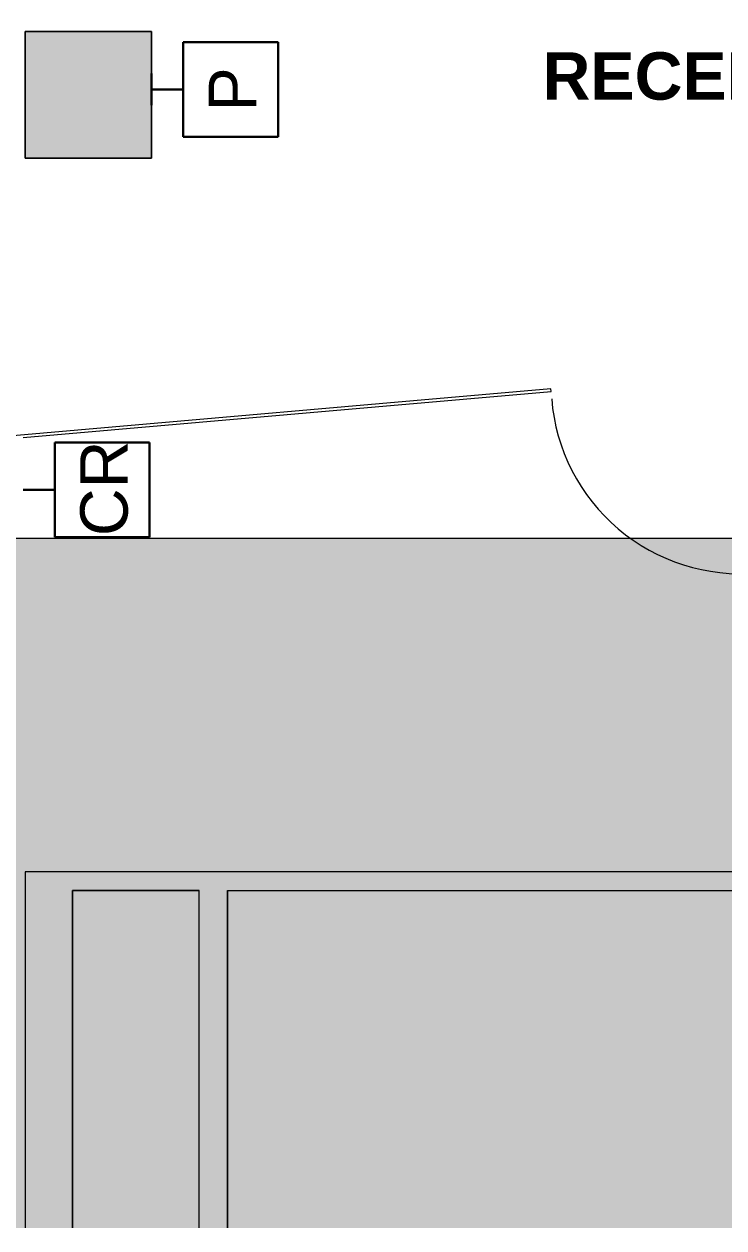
# Model space of a CAD drawing. Header units: inches. Extents: x 920 to 3122, y -545 to 2052.
# Drawn here: x 2666.5 to 2799.2, y 1170.4 to 1398.9 of the extents above; entities that cross this region are included whole.
import ezdxf

# ---------------------------------------------------------------- set-up
doc = ezdxf.new("R2010")
doc.units = ezdxf.units.IN
doc.header["$MEASUREMENT"] = 0
for name, color, linetype, lineweight in [('A-ANNO-NOTE', 131, 'Continuous', 9), ('A-AREA-IDEN', 2, 'Continuous', 9), ('A-DETL', 90, 'Continuous', 9), ('A-DETL-GENF', 92, 'Continuous', 9), ('A-DOOR', 31, 'Continuous', 13), ('A-WALL-PATT', 111, 'Continuous', 13), ('B-CL', 7, 'Continuous', 9), ('CORE', 7, 'Continuous', 9), ('I-WALL', 2, 'Continuous', 13), ('S-COLS', 52, 'Continuous', 13), ('Victor Bldg - 7th Floor_LINK_dwg', 8, 'Continuous', 9)]:
    doc.layers.add(name, color=color, linetype=linetype, lineweight=lineweight)
doc.styles.add('Swis721 Lt BT', font='swissl.ttf', dxfattribs={"height": 9})
doc.styles.add('Swis721 Lt BT_B', font='', dxfattribs={"height": 9})
doc.styles.get('Swis721 Lt BT_B').set_extended_font_data('Swis721 Lt BT', bold=True)

# ---------------------------------------------------------------- blocks, each defined once
blk = doc.blocks.new('Concrete-Rectangular-Column - 24_ x 24_-V5-Level 07  POWER _ SIGNAL')
at = {"layer": 'S-COLS', "lineweight": 9}
blk.add_hatch(color=7, dxfattribs=at).paths.add_polyline_path([(12, -12), (12, 12), (-12, 12), (-12, -12), (7.48, -12)], flags=0)
at = {"layer": 'S-COLS', "color": 8, "lineweight": 20}
for p, q in [((12, 12), (-12, 12)), ((-12, 12), (-12, -12)), ((12, -12), (12, 12)), ((-12, -12), (12, -12))]:
    blk.add_line(p, q, dxfattribs=at)
blk = doc.blocks.new('Victor Bldg - 7th Floor_LINK_dwg-6972240-Level 07  POWER _ SIGNAL')
at = {"layer": 'B-CL', "flags": 128}
blk.add_lwpolyline([(829, 1397.5), (853, 1397.5), (853, 1373.5), (829, 1373.5)], close=True, dxfattribs=at)
at = {"layer": 'CORE', "flags": 128}
for points in [[(1283.92, 1238), (1248, 1238), (1098, 1238), (829, 1238), (829, 1170.43)], [(862, 1170.43), (862, 1234.5), (838, 1234.5), (838, 1170.43)], [(867.38, 1170.43), (867.38, 1234.5), (1036, 1234.5), (1036, 1170.43)]]:
    blk.add_lwpolyline(points, dxfattribs=at)
blk = doc.blocks.new('Door - Glass Single - Full Rail - Long Handle-7905602-Level 07  POWER _ SIGNAL')
at = {"layer": 'A-DOOR', "lineweight": 20}
for p, q in [((17, -2), (18, -2)), ((17, -38), (17, -2)), ((18, -2), (18, -38)), ((18, -38), (17, -38))]:
    blk.add_line(p, q, dxfattribs=at)
at = {"layer": 'A-DOOR', "lineweight": 9}
blk.add_arc((18, -2), 36, 179.5, 270, dxfattribs=at)

msp = doc.modelspace()

# ---------------------------------------------------------------- hatches: boundary and pattern name
at = {"layer": 'A-DETL-GENF'}
h = msp.add_hatch(color=9, dxfattribs=at)
h.paths.add_polyline_path([(2492.9882, 1170.4333), (2599.763, 1170.4333), (2599.763, 1234.8988), (2494.7446, 1234.8988), (2494.7446, 1243.2738), (2493.9946, 1243.2738), (2493.9946, 1244.7738), (2496.1196, 1244.7738), (2496.1196, 1245.2738), (2497.6196, 1245.2738), (2497.6196, 1244.7738), (2499.4946, 1244.7738), (2499.4946, 1243.2738), (2498.7446, 1243.2738), (2498.7446, 1238.8988), (2604.763, 1238.8988), (2604.763, 1170.4333), (2666.6519, 1170.4333), (2666.6519, 1238), (3121.5688, 1238), (3121.5688, 1301.2804), (2498.7446, 1301.2804), (2498.7446, 1282.5238), (2499.4946, 1282.5238), (2499.4946, 1281.0238), (2497.6196, 1281.0238), (2497.6196, 1280.5238), (2496.1196, 1280.5238), (2496.1196, 1281.0238), (2493.9946, 1281.0238), (2493.9946, 1282.5238), (2494.7446, 1282.5238), (2494.7233, 2035.5), (2424.8728, 2035.5), (2424.8728, 1170.4333), (2475.5302, 1170.4333)], flags=0)
h.paths.add_polyline_path([(3107.2769, 1170.4333), (3121.5688, 1170.4333), (3121.5688, 1199), (3107.2769, 1199), (3107.2769, 1191.4687), (3102.2769, 1191.4687), (3102.2769, 1199), (3085.6519, 1199), (3085.6519, 1191.4687), (3080.6519, 1191.4687), (3080.6519, 1216), (2940.6519, 1216), (2940.6519, 1191.75), (2935.6519, 1191.75), (2935.6519, 1215.5), (2879.6519, 1215.5), (2879.6519, 1170.4333), (3102.2769, 1170.4333)], flags=0)
h.paths.add_polyline_path([(2675.6519, 1170.4333), (2699.5894, 1170.4333), (2699.5894, 1234.5), (2675.6519, 1234.5), (2675.6519, 1223.3226)], flags=0)
h.paths.add_polyline_path([(2705.0894, 1170.4333), (2873.6519, 1170.4333), (2873.6519, 1234.5), (2705.0894, 1234.5), (2705.0894, 1224.9844)], flags=0)
h.paths.add_polyline_path([(3085.6519, 1202.5), (3121.5688, 1202.5), (3121.5688, 1234.5), (3085.6519, 1234.5), (3085.6519, 1232), (3085.5894, 1232), (3085.5894, 1216), (3085.6519, 1216)], flags=0)
h.paths.add_polyline_path([(2970.6519, 1219.5), (3082.0894, 1219.5), (3082.0894, 1232), (2935.6519, 1232), (2935.6519, 1234.5), (2879.6519, 1234.5), (2879.6519, 1223.5), (2935.7144, 1223.5), (2935.7144, 1231.75), (2939.2144, 1231.75), (2939.2144, 1219.5), (2968.0553, 1219.5)], flags=0)
h.paths.add_polyline_path([(2970.6519, 1305.7804), (3121.5688, 1305.7804), (3121.5688, 1348.5304), (3076.5269, 1348.5304), (3076.5269, 1347.7804), (3075.0269, 1347.7804), (3075.0269, 1349.9054), (3074.5269, 1349.9054), (3074.5269, 1351.4054), (3075.0269, 1351.4054), (3075.0269, 1353.2804), (3076.5269, 1353.2804), (3076.5269, 1352.5304), (3121.5688, 1352.5304), (3121.5688, 1761.5841), (2970.6519, 1761.5841), (2970.6519, 1352.5304), (3037.2769, 1352.5304), (3037.2769, 1353.2804), (3038.7769, 1353.2804), (3038.7769, 1351.4054), (3039.2769, 1351.4054), (3039.2769, 1349.9054), (3038.7769, 1349.9054), (3038.7769, 1347.7804), (3037.2769, 1347.7804), (3037.2769, 1348.5304), (2970.6519, 1348.5304), (2970.6519, 1312.3745)], flags=0)
h.paths.add_polyline_path([(3060.0499, 1765.0841), (3121.5688, 1765.0841), (3121.5688, 2035.5), (3042.6519, 2035.5), (3042.6519, 1829.3138), (3116.6519, 1829.3138), (3116.6519, 1828.8138), (3042.6519, 1828.8179), (3042.6519, 1765.0841), (3043.1994, 1765.0841)], flags=0)
at = {"layer": 'A-WALL-PATT', "lineweight": 9}
for points in [[(2672.725, 1170.4333), (2675.6519, 1170.4333), (2675.6519, 1238), (2666.6519, 1238), (2666.6519, 1170.4333)], [(2879.6519, 1234.5), (2935.6519, 1234.5), (2935.6519, 1238), (2675.6519, 1238), (2675.6519, 1234.5), (2873.6519, 1234.5)], [(2699.5894, 1170.4333), (2705.0894, 1170.4333), (2705.0894, 1234.5), (2699.5894, 1234.5)]]:
    msp.add_hatch(color=7, dxfattribs=at).paths.add_polyline_path(points, flags=0)

# ---------------------------------------------------------------- linework, layer by layer
at = {"layer": 'A-ANNO-NOTE', "lineweight": 30}
for p, q in [((2696.6519, 1395.5304), (2696.6519, 1377.5304)), ((2714.6519, 1395.5304), (2696.6519, 1395.5304)), ((2714.6519, 1377.5304), (2714.6519, 1395.5304)), ((2690.6519, 1383.5304), (2690.6519, 1389.5304)), ((2690.6519, 1386.5304), (2696.6519, 1386.5304)), ((2696.6519, 1377.5304), (2714.6519, 1377.5304)), ((2672.2769, 1319.5304), (2672.2769, 1301.5304)), ((2690.2769, 1319.5304), (2672.2769, 1319.5304)), ((2690.2769, 1301.5304), (2690.2769, 1319.5304)), ((2666.2769, 1310.5304), (2672.2769, 1310.5304)), ((2672.2769, 1301.5304), (2690.2769, 1301.5304))]:
    msp.add_line(p, q, dxfattribs=at)
at = {"layer": 'A-DETL'}
msp.add_line((2970.6519, 1301.2804), (2494.7446, 1301.2804), dxfattribs=at)
at = {"layer": 'I-WALL'}
for p, q in [((2766.3858, 1329.7126), (2663.6519, 1320.7245)), ((2666.2769, 1320.4523), (2766.4294, 1329.2145)), ((2766.4294, 1329.2145), (2766.3858, 1329.7126))]:
    msp.add_line(p, q, dxfattribs=at)
at = {"layer": 'I-WALL', "color": 8, "lineweight": 20}
for p, q in [((2666.6519, 1238), (2666.6519, 1170.4333)), ((3121.5688, 1238), (2666.6519, 1238)), ((2675.6519, 1170.4333), (2675.6519, 1234.5)), ((2675.6519, 1234.5), (2699.5894, 1234.5)), ((2699.5894, 1234.5), (2699.5894, 1170.4333)), ((2705.0894, 1170.4333), (2705.0894, 1234.5)), ((2705.0894, 1234.5), (2873.6519, 1234.5))]:
    msp.add_line(p, q, dxfattribs=at)

# ---------------------------------------------------------------- block references
at = {"layer": 'A-DOOR', "rotation": 4.999999999999918}
msp.add_blockref('Door - Glass Single - Full Rail - Long Handle-7905602-Level 07  POWER _ SIGNAL', (2784.3391, 1331.0323), dxfattribs=at)
at = {"layer": 'S-COLS', "lineweight": 9}
msp.add_blockref('Concrete-Rectangular-Column - 24_ x 24_-V5-Level 07  POWER _ SIGNAL', (2678.6519, 1385.5), dxfattribs=at)
at = {"layer": 'Victor Bldg - 7th Floor_LINK_dwg', "color": 7}
msp.add_blockref('Victor Bldg - 7th Floor_LINK_dwg-6972240-Level 07  POWER _ SIGNAL', (1837.6519, 0), dxfattribs=at)

# ---------------------------------------------------------------- texts
at = {"layer": 'A-ANNO-NOTE', "char_height": 9, "attachment_point": 1, "rotation": 90, "style": 'Swis721 Lt BT'}
for s, insert, width in [('P', (2701.4943, 1382.3487), 9.393), ('CR', (2677.1193, 1301.7377), 20.604)]:
    msp.add_mtext(s, dxfattribs=dict(at, insert=insert, width=width))
at = {"layer": 'A-AREA-IDEN', "insert": (2764.8213, 1393.5844), "char_height": 9, "width": 155.439, "attachment_point": 1, "style": 'Swis721 Lt BT_B'}
msp.add_mtext('RECEPTION/LOUNGE', dxfattribs=at)

doc.saveas('drawing.dxf')
